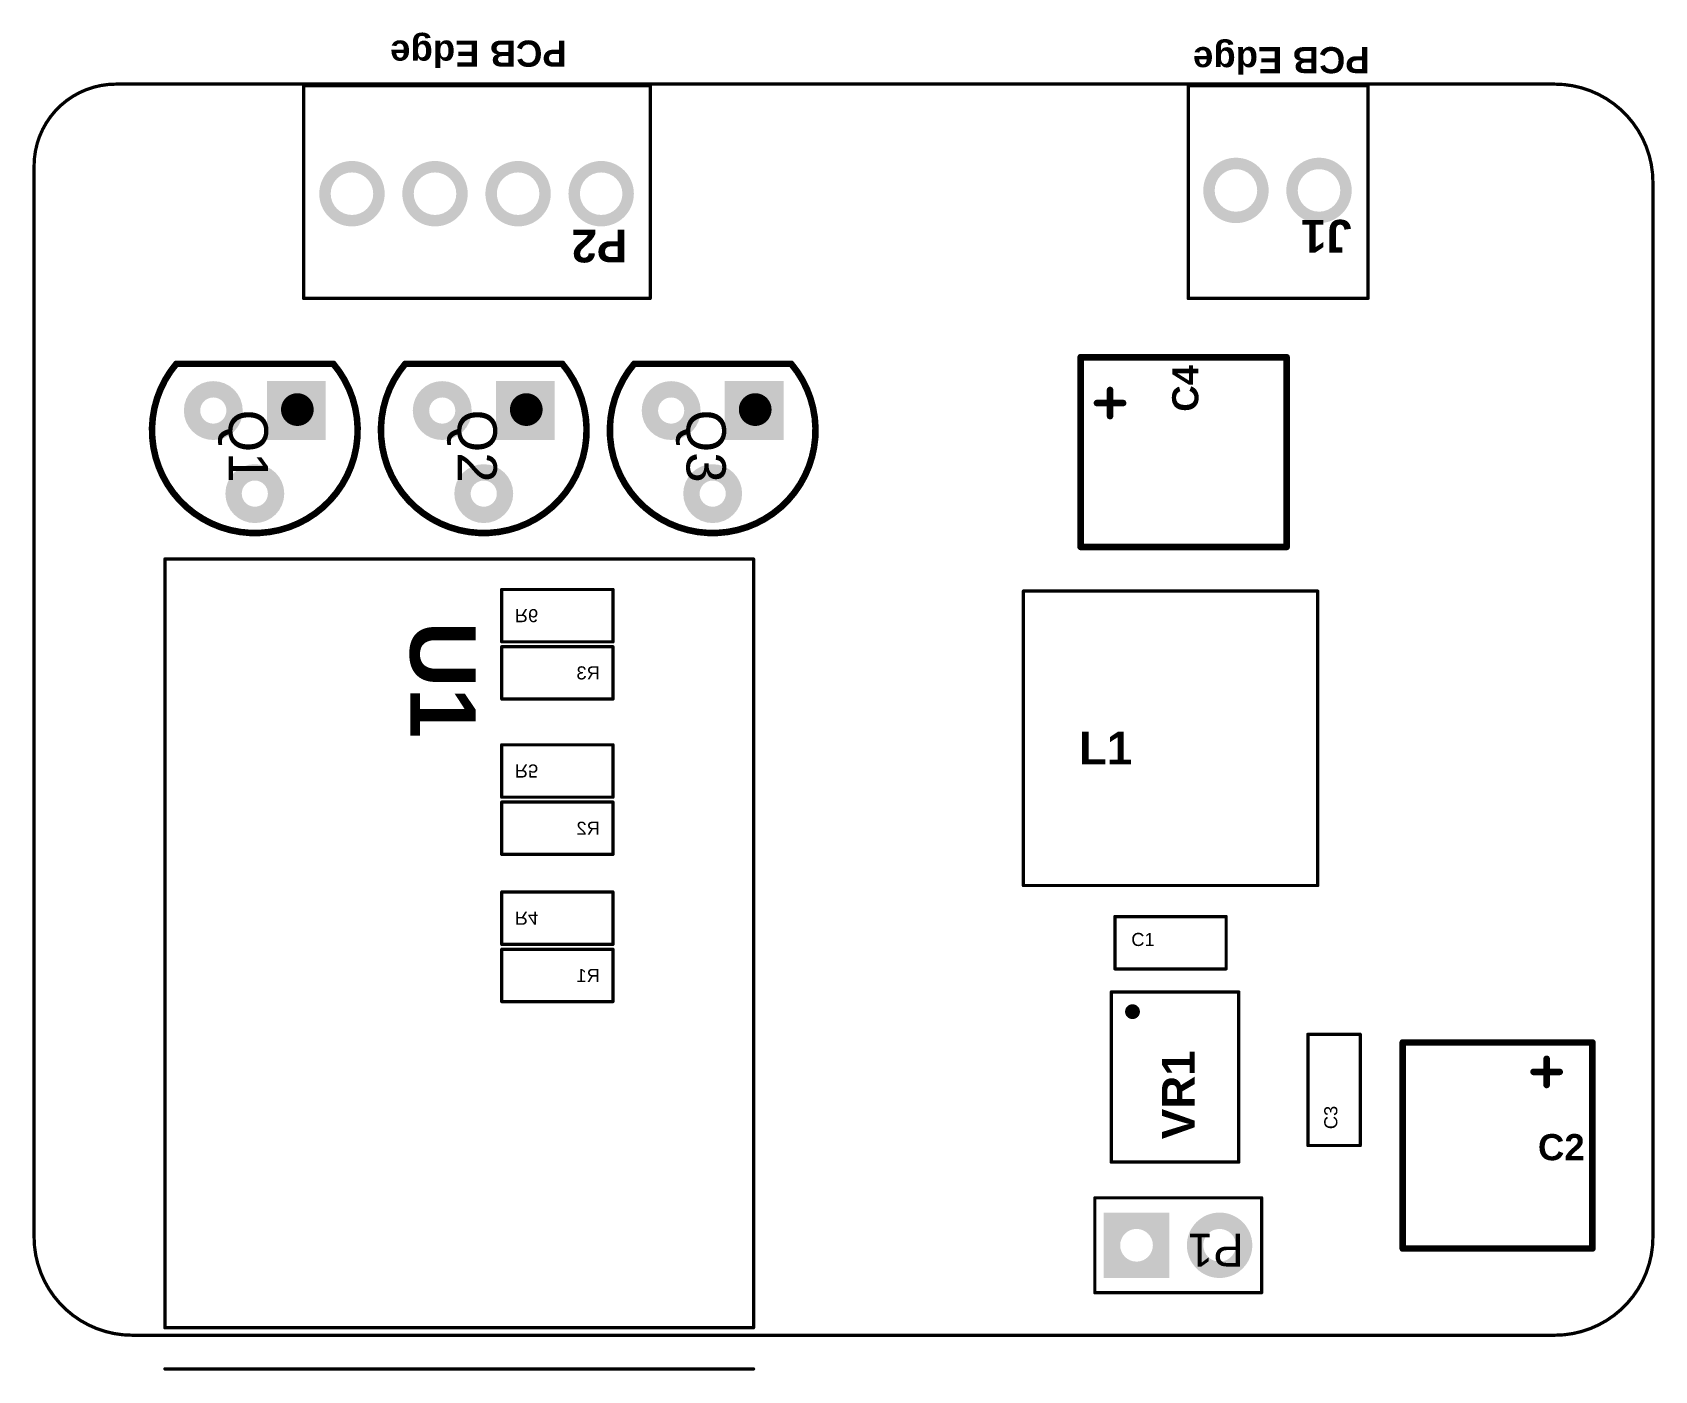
# Model space of a CAD drawing. Header units: inches. Extents: x 83 to 132.5, y 24.4 to 65.3.
import ezdxf

# ---------------------------------------------------------------- set-up
doc = ezdxf.new("R2010")
doc.units = ezdxf.units.IN
for name, color, linetype in [('Keep-Out Layer', 6, 'Continuous'), ('Mechanical 13', 56, 'Continuous'), ('Multi-Layer', 9, 'Continuous')]:
    doc.layers.add(name, color=color, linetype=linetype)
doc.styles.add('Arial', font='', dxfattribs={"height": 0.2})
doc.styles.add('Arial_Bold', font='', dxfattribs={"height": 0.2})
doc.styles.get('Arial').set_extended_font_data('Arial')
doc.styles.get('Arial_Bold').set_extended_font_data('Arial', bold=True)

# ---------------------------------------------------------------- blocks, each defined once
blk = doc.blocks.new('ESP32_C6_ZERO_86')
at = {"layer": 'Mechanical 13', "const_width": 0.1}
for points in [[(18, 2.85), (0, 2.85)], [(18, 1.59), (0, 1.59)], [(0, 1.59), (0, -21.91)], [(18, 1.59), (18, -21.91)], [(18, -21.91), (0, -21.91)]]:
    blk.add_lwpolyline(points, dxfattribs=at)
at = {"layer": 'Mechanical 13', "const_width": 0.05}
for points in [[(-0.025, 2.85, 1), (0.025, 2.85, 1)], [(17.975, 2.85, 1), (18.025, 2.85, 1)], [(-0.025, 1.59, 1), (0.025, 1.59, 1)], [(-0.025, 1.59, 1), (0.025, 1.59, 1)], [(17.975, 1.59, 1), (18.025, 1.59, 1)], [(17.975, 1.59, 1), (18.025, 1.59, 1)], [(-0.025, -21.91, 1), (0.025, -21.91, 1)], [(-0.025, -21.91, 1), (0.025, -21.91, 1)], [(17.975, -21.91, 1), (18.025, -21.91, 1)], [(17.975, -21.91, 1), (18.025, -21.91, 1)]]:
    blk.add_lwpolyline(points, format="xyb", close=True, dxfattribs=at)
at = {"layer": 'Mechanical 13', "style": 'Arial_Bold'}
blk.add_text('U1', height=2, rotation=90, dxfattribs=at).set_placement((10.5, -20))
blk = doc.blocks.new('P____PAD_S___8_87')
at = {"layer": 'Mechanical 13', "const_width": 0.1}
for points in [[(-1.95, 2.6), (1.95, 2.6)], [(-1.95, -2.6), (-1.95, 2.6)], [(1.95, -2.6), (1.95, 2.6)], [(-1.95, -2.6), (1.95, -2.6)]]:
    blk.add_lwpolyline(points, dxfattribs=at)
at = {"layer": 'Mechanical 13'}
for points, const_width in [([(-1.975, 2.6, 1), (-1.925, 2.6, 1)], 0.05), ([(-1.975, 2.6, 1), (-1.925, 2.6, 1)], 0.05), ([(1.925, 2.6, 1), (1.975, 2.6, 1)], 0.05), ([(1.925, 2.6, 1), (1.975, 2.6, 1)], 0.05), ([(-1.2, 2, 1), (-1.4, 2, 1)], 0.254), ([(-1.463, 2, 1), (-1.336, 2, 1)], 0.127), ([(-1.264, 2, 1), (-1.137, 2, 1)], 0.127), ([(-1.975, -2.6, 1), (-1.925, -2.6, 1)], 0.05), ([(-1.975, -2.6, 1), (-1.925, -2.6, 1)], 0.05), ([(1.925, -2.6, 1), (1.975, -2.6, 1)], 0.05), ([(1.925, -2.6, 1), (1.975, -2.6, 1)], 0.05)]:
    blk.add_lwpolyline(points, format="xyb", close=True, dxfattribs=dict(at, const_width=const_width))
at = {"layer": 'Mechanical 13', "style": 'Arial_Bold'}
blk.add_text('VR1', height=1, rotation=90, dxfattribs=at).set_placement((0.6, -1.9))
blk = doc.blocks.new('0805_B_88')
at = {"layer": 'Mechanical 13', "const_width": 0.1}
for points in [[(-0.7, 0.8), (2.7, 0.8)], [(-0.7, -0.8), (-0.7, 0.8)], [(2.7, -0.8), (2.7, 0.8)], [(-0.7, -0.8), (2.7, -0.8)]]:
    blk.add_lwpolyline(points, dxfattribs=at)
at = {"layer": 'Mechanical 13', "const_width": 0.05}
for points in [[(-0.725, 0.8, 1), (-0.675, 0.8, 1)], [(-0.725, 0.8, 1), (-0.675, 0.8, 1)], [(2.675, 0.8, 1), (2.725, 0.8, 1)], [(2.675, 0.8, 1), (2.725, 0.8, 1)], [(-0.725, -0.8, 1), (-0.675, -0.8, 1)], [(-0.725, -0.8, 1), (-0.675, -0.8, 1)], [(2.675, -0.8, 1), (2.725, -0.8, 1)], [(2.675, -0.8, 1), (2.725, -0.8, 1)]]:
    blk.add_lwpolyline(points, format="xyb", close=True, dxfattribs=at)
at = {"layer": 'Mechanical 13', "style": 'Arial', "text_generation_flag": 2}
blk.add_text('R6', height=0.4, rotation=180, dxfattribs=at).set_placement((-0.3, 0.2))
blk = doc.blocks.new('0805_B_89')
at = {"layer": 'Mechanical 13', "const_width": 0.1}
for points in [[(-0.7, 0.8), (2.7, 0.8)], [(-0.7, -0.8), (-0.7, 0.8)], [(2.7, -0.8), (2.7, 0.8)], [(-0.7, -0.8), (2.7, -0.8)]]:
    blk.add_lwpolyline(points, dxfattribs=at)
at = {"layer": 'Mechanical 13', "const_width": 0.05}
for points in [[(-0.725, 0.8, 1), (-0.675, 0.8, 1)], [(-0.725, 0.8, 1), (-0.675, 0.8, 1)], [(2.675, 0.8, 1), (2.725, 0.8, 1)], [(2.675, 0.8, 1), (2.725, 0.8, 1)], [(-0.725, -0.8, 1), (-0.675, -0.8, 1)], [(-0.725, -0.8, 1), (-0.675, -0.8, 1)], [(2.675, -0.8, 1), (2.725, -0.8, 1)], [(2.675, -0.8, 1), (2.725, -0.8, 1)]]:
    blk.add_lwpolyline(points, format="xyb", close=True, dxfattribs=at)
at = {"layer": 'Mechanical 13', "style": 'Arial', "text_generation_flag": 2}
blk.add_text('R5', height=0.4, rotation=180, dxfattribs=at).set_placement((-0.3, 0.2))
blk = doc.blocks.new('0805_B_90')
at = {"layer": 'Mechanical 13', "const_width": 0.1}
for points in [[(-0.7, 0.8), (2.7, 0.8)], [(-0.7, -0.8), (-0.7, 0.8)], [(2.7, -0.8), (2.7, 0.8)], [(-0.7, -0.8), (2.7, -0.8)]]:
    blk.add_lwpolyline(points, dxfattribs=at)
at = {"layer": 'Mechanical 13', "const_width": 0.05}
for points in [[(-0.725, 0.8, 1), (-0.675, 0.8, 1)], [(-0.725, 0.8, 1), (-0.675, 0.8, 1)], [(2.675, 0.8, 1), (2.725, 0.8, 1)], [(2.675, 0.8, 1), (2.725, 0.8, 1)], [(-0.725, -0.8, 1), (-0.675, -0.8, 1)], [(-0.725, -0.8, 1), (-0.675, -0.8, 1)], [(2.675, -0.8, 1), (2.725, -0.8, 1)], [(2.675, -0.8, 1), (2.725, -0.8, 1)]]:
    blk.add_lwpolyline(points, format="xyb", close=True, dxfattribs=at)
at = {"layer": 'Mechanical 13', "style": 'Arial', "text_generation_flag": 2}
blk.add_text('R4', height=0.4, rotation=180, dxfattribs=at).set_placement((-0.3, 0.2))
blk = doc.blocks.new('0805_B_91')
at = {"layer": 'Mechanical 13', "const_width": 0.1}
for points in [[(2.7, 0.8), (-0.7, 0.8)], [(-0.7, 0.8), (-0.7, -0.8)], [(2.7, 0.8), (2.7, -0.8)], [(2.7, -0.8), (-0.7, -0.8)]]:
    blk.add_lwpolyline(points, dxfattribs=at)
at = {"layer": 'Mechanical 13', "const_width": 0.05}
for points in [[(-0.725, 0.8, 1), (-0.675, 0.8, 1)], [(-0.725, 0.8, 1), (-0.675, 0.8, 1)], [(2.675, 0.8, 1), (2.725, 0.8, 1)], [(2.675, 0.8, 1), (2.725, 0.8, 1)], [(-0.725, -0.8, 1), (-0.675, -0.8, 1)], [(-0.725, -0.8, 1), (-0.675, -0.8, 1)], [(2.675, -0.8, 1), (2.725, -0.8, 1)], [(2.675, -0.8, 1), (2.725, -0.8, 1)]]:
    blk.add_lwpolyline(points, format="xyb", close=True, dxfattribs=at)
at = {"layer": 'Mechanical 13', "style": 'Arial', "text_generation_flag": 2}
blk.add_text('R3', height=0.4, rotation=180, dxfattribs=at).set_placement((-0.3, 0.2))
blk = doc.blocks.new('0805_B_92')
at = {"layer": 'Mechanical 13', "const_width": 0.1}
for points in [[(2.7, 0.8), (-0.7, 0.8)], [(-0.7, 0.8), (-0.7, -0.8)], [(2.7, 0.8), (2.7, -0.8)], [(2.7, -0.8), (-0.7, -0.8)]]:
    blk.add_lwpolyline(points, dxfattribs=at)
at = {"layer": 'Mechanical 13', "const_width": 0.05}
for points in [[(-0.725, 0.8, 1), (-0.675, 0.8, 1)], [(-0.725, 0.8, 1), (-0.675, 0.8, 1)], [(2.675, 0.8, 1), (2.725, 0.8, 1)], [(2.675, 0.8, 1), (2.725, 0.8, 1)], [(-0.725, -0.8, 1), (-0.675, -0.8, 1)], [(-0.725, -0.8, 1), (-0.675, -0.8, 1)], [(2.675, -0.8, 1), (2.725, -0.8, 1)], [(2.675, -0.8, 1), (2.725, -0.8, 1)]]:
    blk.add_lwpolyline(points, format="xyb", close=True, dxfattribs=at)
at = {"layer": 'Mechanical 13', "style": 'Arial', "text_generation_flag": 2}
blk.add_text('R2', height=0.4, rotation=180, dxfattribs=at).set_placement((-0.3, 0.2))
blk = doc.blocks.new('0805_B_93')
at = {"layer": 'Mechanical 13', "const_width": 0.1}
for points in [[(2.7, 0.8), (-0.7, 0.8)], [(-0.7, 0.8), (-0.7, -0.8)], [(2.7, 0.8), (2.7, -0.8)], [(2.7, -0.8), (-0.7, -0.8)]]:
    blk.add_lwpolyline(points, dxfattribs=at)
at = {"layer": 'Mechanical 13', "const_width": 0.05}
for points in [[(-0.725, 0.8, 1), (-0.675, 0.8, 1)], [(-0.725, 0.8, 1), (-0.675, 0.8, 1)], [(2.675, 0.8, 1), (2.725, 0.8, 1)], [(2.675, 0.8, 1), (2.725, 0.8, 1)], [(-0.725, -0.8, 1), (-0.675, -0.8, 1)], [(-0.725, -0.8, 1), (-0.675, -0.8, 1)], [(2.675, -0.8, 1), (2.725, -0.8, 1)], [(2.675, -0.8, 1), (2.725, -0.8, 1)]]:
    blk.add_lwpolyline(points, format="xyb", close=True, dxfattribs=at)
at = {"layer": 'Mechanical 13', "style": 'Arial', "text_generation_flag": 2}
blk.add_text('R1', height=0.4, rotation=180, dxfattribs=at).set_placement((-0.3, 0.2))
blk = doc.blocks.new('BC547_TO_92_BENT_94')
at = {"layer": 'Multi-Layer'}
h = blk.add_hatch(color=9, dxfattribs=at)
h.paths.add_polyline_path([(-2.17, 2.17), (-0.37, 2.17), (-0.37, 0.37), (-2.17, 0.37)])
edge = h.paths.add_edge_path(flags=0)
edge.add_arc((-1.27, 1.27), 0.4, 0, 360)
h = blk.add_hatch(color=9, dxfattribs=at)
edge = h.paths.add_edge_path()
edge.add_arc((1.27, 0), 0.9, 0, 360)
edge = h.paths.add_edge_path(flags=0)
edge.add_arc((1.27, 0), 0.4, 0, 360)
h = blk.add_hatch(color=9, dxfattribs=at)
edge = h.paths.add_edge_path()
edge.add_arc((-1.27, -1.27), 0.9, 0, 360)
edge = h.paths.add_edge_path(flags=0)
edge.add_arc((-1.27, -1.27), 0.4, 0, 360)
at = {"layer": 'Mechanical 13', "const_width": 0.2}
blk.add_lwpolyline([(-2.7, 2.4, -2.156249), (-2.7, -2.4)], format="xyb", dxfattribs=at)
blk.add_lwpolyline([(-2.7, -2.4), (-2.7, 2.4)], dxfattribs=at)
at = {"layer": 'Mechanical 13'}
for points, const_width in [([(-2.75, 2.4, 1), (-2.65, 2.4, 1)], 0.1), ([(-2.75, 2.4, 1), (-2.65, 2.4, 1)], 0.1), ([(-1.1, 1.3, 1), (-1.5, 1.3, 1)], 0.6), ([(-1.65, 1.3, 1), (-1.35, 1.3, 1)], 0.3), ([(-1.25, 1.3, 1), (-0.95, 1.3, 1)], 0.3), ([(-2.75, -2.4, 1), (-2.65, -2.4, 1)], 0.1), ([(-2.75, -2.4, 1), (-2.65, -2.4, 1)], 0.1)]:
    blk.add_lwpolyline(points, format="xyb", close=True, dxfattribs=dict(at, const_width=const_width))
at = {"layer": 'Mechanical 13', "style": 'Arial'}
blk.add_text('Q3', height=1.2, dxfattribs=at).set_placement((-1.3, -0.8))
blk = doc.blocks.new('BC547_TO_92_BENT_95')
at = {"layer": 'Multi-Layer'}
h = blk.add_hatch(color=9, dxfattribs=at)
h.paths.add_polyline_path([(-2.17, 2.17), (-0.37, 2.17), (-0.37, 0.37), (-2.17, 0.37)])
edge = h.paths.add_edge_path(flags=0)
edge.add_arc((-1.27, 1.27), 0.4, 0, 360)
h = blk.add_hatch(color=9, dxfattribs=at)
edge = h.paths.add_edge_path()
edge.add_arc((1.27, 0), 0.9, 0, 360)
edge = h.paths.add_edge_path(flags=0)
edge.add_arc((1.27, 0), 0.4, 0, 360)
h = blk.add_hatch(color=9, dxfattribs=at)
edge = h.paths.add_edge_path()
edge.add_arc((-1.27, -1.27), 0.9, 0, 360)
edge = h.paths.add_edge_path(flags=0)
edge.add_arc((-1.27, -1.27), 0.4, 0, 360)
at = {"layer": 'Mechanical 13', "const_width": 0.2}
blk.add_lwpolyline([(-2.7, 2.4, -2.156249), (-2.7, -2.4)], format="xyb", dxfattribs=at)
blk.add_lwpolyline([(-2.7, -2.4), (-2.7, 2.4)], dxfattribs=at)
at = {"layer": 'Mechanical 13'}
for points, const_width in [([(-2.75, 2.4, 1), (-2.65, 2.4, 1)], 0.1), ([(-2.75, 2.4, 1), (-2.65, 2.4, 1)], 0.1), ([(-1.1, 1.3, 1), (-1.5, 1.3, 1)], 0.6), ([(-1.65, 1.3, 1), (-1.35, 1.3, 1)], 0.3), ([(-1.25, 1.3, 1), (-0.95, 1.3, 1)], 0.3), ([(-2.75, -2.4, 1), (-2.65, -2.4, 1)], 0.1), ([(-2.75, -2.4, 1), (-2.65, -2.4, 1)], 0.1)]:
    blk.add_lwpolyline(points, format="xyb", close=True, dxfattribs=dict(at, const_width=const_width))
at = {"layer": 'Mechanical 13', "style": 'Arial'}
blk.add_text('Q2', height=1.2, dxfattribs=at).set_placement((-1.3, -0.8))
blk = doc.blocks.new('BC547_TO_92_BENT_96')
at = {"layer": 'Multi-Layer'}
h = blk.add_hatch(color=9, dxfattribs=at)
h.paths.add_polyline_path([(-2.17, 2.17), (-0.37, 2.17), (-0.37, 0.37), (-2.17, 0.37)])
edge = h.paths.add_edge_path(flags=0)
edge.add_arc((-1.27, 1.27), 0.4, 0, 360)
h = blk.add_hatch(color=9, dxfattribs=at)
edge = h.paths.add_edge_path()
edge.add_arc((1.27, 0), 0.9, 0, 360)
edge = h.paths.add_edge_path(flags=0)
edge.add_arc((1.27, 0), 0.4, 0, 360)
h = blk.add_hatch(color=9, dxfattribs=at)
edge = h.paths.add_edge_path()
edge.add_arc((-1.27, -1.27), 0.9, 0, 360)
edge = h.paths.add_edge_path(flags=0)
edge.add_arc((-1.27, -1.27), 0.4, 0, 360)
at = {"layer": 'Mechanical 13', "const_width": 0.2}
blk.add_lwpolyline([(-2.7, 2.4, -2.156249), (-2.7, -2.4)], format="xyb", dxfattribs=at)
blk.add_lwpolyline([(-2.7, -2.4), (-2.7, 2.4)], dxfattribs=at)
at = {"layer": 'Mechanical 13'}
for points, const_width in [([(-2.75, 2.4, 1), (-2.65, 2.4, 1)], 0.1), ([(-2.75, 2.4, 1), (-2.65, 2.4, 1)], 0.1), ([(-1.1, 1.3, 1), (-1.5, 1.3, 1)], 0.6), ([(-1.65, 1.3, 1), (-1.35, 1.3, 1)], 0.3), ([(-1.25, 1.3, 1), (-0.95, 1.3, 1)], 0.3), ([(-2.75, -2.4, 1), (-2.65, -2.4, 1)], 0.1), ([(-2.75, -2.4, 1), (-2.65, -2.4, 1)], 0.1)]:
    blk.add_lwpolyline(points, format="xyb", close=True, dxfattribs=dict(at, const_width=const_width))
at = {"layer": 'Mechanical 13', "style": 'Arial'}
blk.add_text('Q1', height=1.2, dxfattribs=at).set_placement((-1.3, -0.8))
blk = doc.blocks.new('4_P____B_____2_54___TBC05_97')
at = {"layer": 'Multi-Layer'}
h = blk.add_hatch(color=9, dxfattribs=at)
edge = h.paths.add_edge_path()
edge.add_arc((0, 0), 1, 0, 360)
edge = h.paths.add_edge_path(flags=0)
edge.add_arc((0, 0), 0.65, 0, 360)
h = blk.add_hatch(color=9, dxfattribs=at)
edge = h.paths.add_edge_path()
edge.add_arc((2.54, 0), 1, 0, 360)
edge = h.paths.add_edge_path(flags=0)
edge.add_arc((2.54, 0), 0.65, 0, 360)
h = blk.add_hatch(color=9, dxfattribs=at)
edge = h.paths.add_edge_path()
edge.add_arc((5.08, 0), 1, 0, 360)
edge = h.paths.add_edge_path(flags=0)
edge.add_arc((5.08, 0), 0.65, 0, 360)
h = blk.add_hatch(color=9, dxfattribs=at)
edge = h.paths.add_edge_path()
edge.add_arc((7.62, 0), 1, 0, 360)
edge = h.paths.add_edge_path(flags=0)
edge.add_arc((7.62, 0), 0.65, 0, 360)
at = {"layer": 'Mechanical 13', "const_width": 0.1}
for points in [[(-1.5, 3.2), (-1.5, -3.3)], [(9.1, 3.2), (-1.5, 3.2)], [(9.1, 3.2), (9.1, -3.3)], [(9.1, -3.3), (-1.5, -3.3)]]:
    blk.add_lwpolyline(points, dxfattribs=at)
at = {"layer": 'Mechanical 13', "const_width": 0.05}
for points in [[(-1.525, 3.2, 1), (-1.475, 3.2, 1)], [(-1.525, 3.2, 1), (-1.475, 3.2, 1)], [(9.075, 3.2, 1), (9.125, 3.2, 1)], [(9.075, 3.2, 1), (9.125, 3.2, 1)], [(-1.525, -3.3, 1), (-1.475, -3.3, 1)], [(-1.525, -3.3, 1), (-1.475, -3.3, 1)], [(9.075, -3.3, 1), (9.125, -3.3, 1)], [(9.075, -3.3, 1), (9.125, -3.3, 1)]]:
    blk.add_lwpolyline(points, format="xyb", close=True, dxfattribs=at)
at = {"layer": 'Mechanical 13', "style": 'Arial_Bold'}
for s, height, p in [('P2', 1, (-0.8, 1.1)), ('PCB Edge', 0.8, (1.05, -4.683))]:
    blk.add_text(s, height=height, dxfattribs=at).set_placement(p)
blk = doc.blocks.new('_______L_98')
at = {"layer": 'Multi-Layer'}
h = blk.add_hatch(color=9, dxfattribs=at)
h.paths.add_polyline_path([(-1, 1), (1, 1), (1, -1), (-1, -1)])
edge = h.paths.add_edge_path(flags=0)
edge.add_arc((0, 0), 0.5, 0, 360)
h = blk.add_hatch(color=9, dxfattribs=at)
edge = h.paths.add_edge_path()
edge.add_arc((0, -2.54), 1, 0, 360)
edge = h.paths.add_edge_path(flags=0)
edge.add_arc((0, -2.54), 0.5, 0, 360)
at = {"layer": 'Mechanical 13', "const_width": 0.1}
for points in [[(-1.45, 1.275), (1.45, 1.275)], [(-1.45, 1.275), (-1.45, -3.825)], [(1.45, 1.275), (1.45, -3.825)], [(-1.45, -3.825), (1.45, -3.825)]]:
    blk.add_lwpolyline(points, dxfattribs=at)
at = {"layer": 'Mechanical 13', "const_width": 0.05}
for points in [[(-1.475, 1.275, 1), (-1.425, 1.275, 1)], [(-1.475, 1.275, 1), (-1.425, 1.275, 1)], [(1.425, 1.275, 1), (1.475, 1.275, 1)], [(1.425, 1.275, 1), (1.475, 1.275, 1)], [(-1.475, -3.825, 1), (-1.425, -3.825, 1)], [(-1.475, -3.825, 1), (-1.425, -3.825, 1)], [(1.425, -3.825, 1), (1.475, -3.825, 1)], [(1.425, -3.825, 1), (1.475, -3.825, 1)]]:
    blk.add_lwpolyline(points, format="xyb", close=True, dxfattribs=at)
at = {"layer": 'Mechanical 13', "style": 'Arial'}
blk.add_text('P1', height=1, rotation=90, dxfattribs=at).set_placement((0.35, -3.275))
blk = doc.blocks.new('I________SRN8040_99')
at = {"layer": 'Mechanical 13', "const_width": 0.1}
for points in [[(-4.5, -4.5), (-4.5, 4.5)], [(-4.5, 4.5), (4.5, 4.5)], [(4.5, -4.5), (4.5, 4.5)], [(-4.5, -4.5), (4.5, -4.5)]]:
    blk.add_lwpolyline(points, dxfattribs=at)
at = {"layer": 'Mechanical 13', "const_width": 0.05}
for points in [[(-4.525, 4.5, 1), (-4.475, 4.5, 1)], [(-4.525, 4.5, 1), (-4.475, 4.5, 1)], [(4.475, 4.5, 1), (4.525, 4.5, 1)], [(4.475, 4.5, 1), (4.525, 4.5, 1)], [(-4.525, -4.5, 1), (-4.475, -4.5, 1)], [(-4.525, -4.5, 1), (-4.475, -4.5, 1)], [(4.475, -4.5, 1), (4.525, -4.5, 1)], [(4.475, -4.5, 1), (4.525, -4.5, 1)]]:
    blk.add_lwpolyline(points, format="xyb", close=True, dxfattribs=at)
at = {"layer": 'Mechanical 13', "style": 'Arial_Bold'}
blk.add_text('L1', height=1, rotation=360, dxfattribs=at).set_placement((-2.8, -0.8))
blk = doc.blocks.new('2_P____B_____2_54____TBC05_100')
at = {"layer": 'Multi-Layer'}
h = blk.add_hatch(color=9, dxfattribs=at)
edge = h.paths.add_edge_path()
edge.add_arc((0, 0), 1, 0, 360)
edge = h.paths.add_edge_path(flags=0)
edge.add_arc((0, 0), 0.65, 0, 360)
h = blk.add_hatch(color=9, dxfattribs=at)
edge = h.paths.add_edge_path()
edge.add_arc((2.54, 0), 1, 0, 360)
edge = h.paths.add_edge_path(flags=0)
edge.add_arc((2.54, 0), 0.65, 0, 360)
at = {"layer": 'Mechanical 13', "const_width": 0.1}
for points in [[(-1.5, 3.3), (-1.5, -3.2)], [(4, 3.3), (-1.5, 3.3)], [(4, 3.3), (4, -3.2)], [(4, -3.2), (-1.5, -3.2)]]:
    blk.add_lwpolyline(points, dxfattribs=at)
at = {"layer": 'Mechanical 13', "const_width": 0.05}
for points in [[(-1.525, 3.3, 1), (-1.475, 3.3, 1)], [(-1.525, 3.3, 1), (-1.475, 3.3, 1)], [(3.975, 3.3, 1), (4.025, 3.3, 1)], [(3.975, 3.3, 1), (4.025, 3.3, 1)], [(-1.525, -3.2, 1), (-1.475, -3.2, 1)], [(-1.525, -3.2, 1), (-1.475, -3.2, 1)], [(3.975, -3.2, 1), (4.025, -3.2, 1)], [(3.975, -3.2, 1), (4.025, -3.2, 1)]]:
    blk.add_lwpolyline(points, format="xyb", close=True, dxfattribs=at)
at = {"layer": 'Mechanical 13', "style": 'Arial_Bold'}
for s, height, p in [('J1', 1, (-1, 0.9)), ('PCB Edge', 0.8, (-1.55, -4.383))]:
    blk.add_text(s, height=height, dxfattribs=at).set_placement(p)
blk = doc.blocks.new('C____SMD__P______5_3_5_3___102')
at = {"layer": 'Mechanical 13', "const_width": 0.2}
for points in [[(-2.9, 3.2), (-2.9, -3.1)], [(-2.9, 3.2), (2.9, 3.2)], [(2.9, 3.2), (2.9, -3.1)], [(1.5, 2.7), (1.5, 1.9)], [(1.1, 2.3), (1.9, 2.3)], [(-2.9, -3.1), (2.9, -3.1)]]:
    blk.add_lwpolyline(points, dxfattribs=at)
at = {"layer": 'Mechanical 13', "const_width": 0.1}
for points in [[(-2.95, 3.2, 1), (-2.85, 3.2, 1)], [(-2.95, 3.2, 1), (-2.85, 3.2, 1)], [(2.85, 3.2, 1), (2.95, 3.2, 1)], [(2.85, 3.2, 1), (2.95, 3.2, 1)], [(1.45, 2.7, 1), (1.55, 2.7, 1)], [(1.05, 2.3, 1), (1.15, 2.3, 1)], [(1.45, 1.9, 1), (1.55, 1.9, 1)], [(1.85, 2.3, 1), (1.95, 2.3, 1)], [(-2.95, -3.1, 1), (-2.85, -3.1, 1)], [(-2.95, -3.1, 1), (-2.85, -3.1, 1)], [(2.85, -3.1, 1), (2.95, -3.1, 1)], [(2.85, -3.1, 1), (2.95, -3.1, 1)]]:
    blk.add_lwpolyline(points, format="xyb", close=True, dxfattribs=at)
at = {"layer": 'Mechanical 13', "style": 'Arial_Bold'}
blk.add_text('C4', height=0.8, dxfattribs=at).set_placement((1.234, -0.4))
blk = doc.blocks.new('0805______103')
at = {"layer": 'Mechanical 13', "const_width": 0.1}
for points in [[(-0.7, 0.8), (-0.7, -0.8)], [(-0.7, 0.8), (2.7, 0.8)], [(2.7, 0.8), (2.7, -0.8)], [(-0.7, -0.8), (2.7, -0.8)]]:
    blk.add_lwpolyline(points, dxfattribs=at)
at = {"layer": 'Mechanical 13', "const_width": 0.05}
for points in [[(-0.725, 0.8, 1), (-0.675, 0.8, 1)], [(-0.725, 0.8, 1), (-0.675, 0.8, 1)], [(2.675, 0.8, 1), (2.725, 0.8, 1)], [(2.675, 0.8, 1), (2.725, 0.8, 1)], [(-0.725, -0.8, 1), (-0.675, -0.8, 1)], [(-0.725, -0.8, 1), (-0.675, -0.8, 1)], [(2.675, -0.8, 1), (2.725, -0.8, 1)], [(2.675, -0.8, 1), (2.725, -0.8, 1)]]:
    blk.add_lwpolyline(points, format="xyb", close=True, dxfattribs=at)
at = {"layer": 'Mechanical 13', "style": 'Arial'}
blk.add_text('C3', height=0.4, dxfattribs=at).set_placement((-0.2, -0.1))
blk = doc.blocks.new('C____SMD__P______5_3_5_3___104')
at = {"layer": 'Mechanical 13', "const_width": 0.2}
for points in [[(-2.9, -3.1), (-2.9, 3.2)], [(-2.9, 3.2), (2.9, 3.2)], [(2.9, -3.1), (2.9, 3.2)], [(1.5, 1.9), (1.5, 2.7)], [(1.1, 2.3), (1.9, 2.3)], [(-2.9, -3.1), (2.9, -3.1)]]:
    blk.add_lwpolyline(points, dxfattribs=at)
at = {"layer": 'Mechanical 13', "const_width": 0.1}
for points in [[(-2.95, 3.2, 1), (-2.85, 3.2, 1)], [(-2.95, 3.2, 1), (-2.85, 3.2, 1)], [(2.85, 3.2, 1), (2.95, 3.2, 1)], [(2.85, 3.2, 1), (2.95, 3.2, 1)], [(1.45, 2.7, 1), (1.55, 2.7, 1)], [(1.05, 2.3, 1), (1.15, 2.3, 1)], [(1.45, 1.9, 1), (1.55, 1.9, 1)], [(1.85, 2.3, 1), (1.95, 2.3, 1)], [(-2.95, -3.1, 1), (-2.85, -3.1, 1)], [(-2.95, -3.1, 1), (-2.85, -3.1, 1)], [(2.85, -3.1, 1), (2.95, -3.1, 1)], [(2.85, -3.1, 1), (2.95, -3.1, 1)]]:
    blk.add_lwpolyline(points, format="xyb", close=True, dxfattribs=at)
at = {"layer": 'Mechanical 13', "style": 'Arial_Bold'}
blk.add_text('C2', height=0.8, rotation=360, dxfattribs=at).set_placement((1.234, -0.4))
blk = doc.blocks.new('0805______105')
at = {"layer": 'Mechanical 13', "const_width": 0.1}
for points in [[(-0.7, -0.8), (-0.7, 0.8)], [(-0.7, 0.8), (2.7, 0.8)], [(2.7, -0.8), (2.7, 0.8)], [(-0.7, -0.8), (2.7, -0.8)]]:
    blk.add_lwpolyline(points, dxfattribs=at)
at = {"layer": 'Mechanical 13', "const_width": 0.05}
for points in [[(-0.725, 0.8, 1), (-0.675, 0.8, 1)], [(-0.725, 0.8, 1), (-0.675, 0.8, 1)], [(2.675, 0.8, 1), (2.725, 0.8, 1)], [(2.675, 0.8, 1), (2.725, 0.8, 1)], [(-0.725, -0.8, 1), (-0.675, -0.8, 1)], [(-0.725, -0.8, 1), (-0.675, -0.8, 1)], [(2.675, -0.8, 1), (2.725, -0.8, 1)], [(2.675, -0.8, 1), (2.725, -0.8, 1)]]:
    blk.add_lwpolyline(points, format="xyb", close=True, dxfattribs=at)
at = {"layer": 'Mechanical 13', "style": 'Arial'}
blk.add_text('C1', height=0.4, rotation=360, dxfattribs=at).set_placement((-0.2, -0.1))

msp = doc.modelspace()

# ---------------------------------------------------------------- hatches: boundary and pattern name
at = {"layer": 'Multi-Layer'}
h = msp.add_hatch(color=9, dxfattribs=at)
edge = h.paths.add_edge_path()
edge.add_arc((87, 60), 1.6, 0, 360)
edge = h.paths.add_edge_path(flags=0)
edge.add_arc((87, 60), 1.6, 0, 360)
h = msp.add_hatch(color=9, dxfattribs=at)
edge = h.paths.add_edge_path()
edge.add_arc((129, 60), 1.6, 0, 360)
edge = h.paths.add_edge_path(flags=0)
edge.add_arc((129, 60), 1.6, 0, 360)
h = msp.add_hatch(color=9, dxfattribs=at)
edge = h.paths.add_edge_path()
edge.add_arc((111, 38), 1.6, 0, 360)
edge = h.paths.add_edge_path(flags=0)
edge.add_arc((111, 38), 1.6, 0, 360)

# ---------------------------------------------------------------- linework, layer by layer
at = {"layer": 'Keep-Out Layer', "const_width": 0.1}
for points in [[(83, 61.25, -0.414214), (85.5, 63.75)], [(129.5, 63.75, -0.414214), (132.5, 60.75)], [(86, 25.5, -0.414214), (83, 28.5)], [(132.5, 28.5, -0.414214), (129.5, 25.5)]]:
    msp.add_lwpolyline(points, format="xyb", dxfattribs=at)
for points in [[(85.5, 63.75), (129.5, 63.75)], [(83, 28.5), (83, 61.25)], [(132.5, 28.5), (132.5, 60.75)], [(86, 25.5), (129.5, 25.5)]]:
    msp.add_lwpolyline(points, dxfattribs=at)
at = {"layer": 'Keep-Out Layer', "const_width": 0.05}
for points in [[(85.475, 63.75, 1), (85.525, 63.75, 1)], [(85.475, 63.75, 1), (85.525, 63.75, 1)], [(129.475, 63.75, 1), (129.525, 63.75, 1)], [(129.475, 63.75, 1), (129.525, 63.75, 1)], [(82.975, 61.25, 1), (83.025, 61.25, 1)], [(82.975, 61.25, 1), (83.025, 61.25, 1)], [(132.475, 60.75, 1), (132.525, 60.75, 1)], [(132.475, 60.75, 1), (132.525, 60.75, 1)], [(82.975, 28.5, 1), (83.025, 28.5, 1)], [(82.975, 28.5, 1), (83.025, 28.5, 1)], [(132.475, 28.5, 1), (132.525, 28.5, 1)], [(132.475, 28.5, 1), (132.525, 28.5, 1)], [(85.975, 25.5, 1), (86.025, 25.5, 1)], [(85.975, 25.5, 1), (86.025, 25.5, 1)], [(129.475, 25.5, 1), (129.525, 25.5, 1)], [(129.475, 25.5, 1), (129.525, 25.5, 1)]]:
    msp.add_lwpolyline(points, format="xyb", close=True, dxfattribs=at)

# ---------------------------------------------------------------- block references
for name, p, rotation in [('4_P____B_____2_54___TBC05_97', (100.34, 60.4), 180), ('2_P____B_____2_54____TBC05_100', (122.29, 60.5), 180), ('BC547_TO_92_BENT_96', (89.75, 52.5), 270), ('BC547_TO_92_BENT_95', (96.75, 52.5), 270), ('BC547_TO_92_BENT_94', (103.75, 52.5), 270), ('C____SMD__P______5_3_5_3___102', (118.2, 52.5), 90), ('ESP32_C6_ZERO_86', (105, 27.32), 180), ('0805_B_91', (100, 45.75), 180), ('0805_B_92', (100, 41), 180), ('0805_B_93', (100, 36.5), 180), ('0805______103', (122.75, 32), 90), ('_______L_98', (116.71, 28.25), 90)]:
    msp.add_blockref(name, p, dxfattribs=dict(rotation=rotation))
for name, p in [('0805_B_88', (98, 47.5)), ('I________SRN8040_99', (117.75, 43.75)), ('0805_B_89', (98, 42.75)), ('0805_B_90', (98, 38.25)), ('0805______105', (116.75, 37.5)), ('P____PAD_S___8_87', (117.887, 33.392)), ('C____SMD__P______5_3_5_3___104', (127.75, 31.25))]:
    msp.add_blockref(name, p)

doc.saveas('drawing.dxf')
